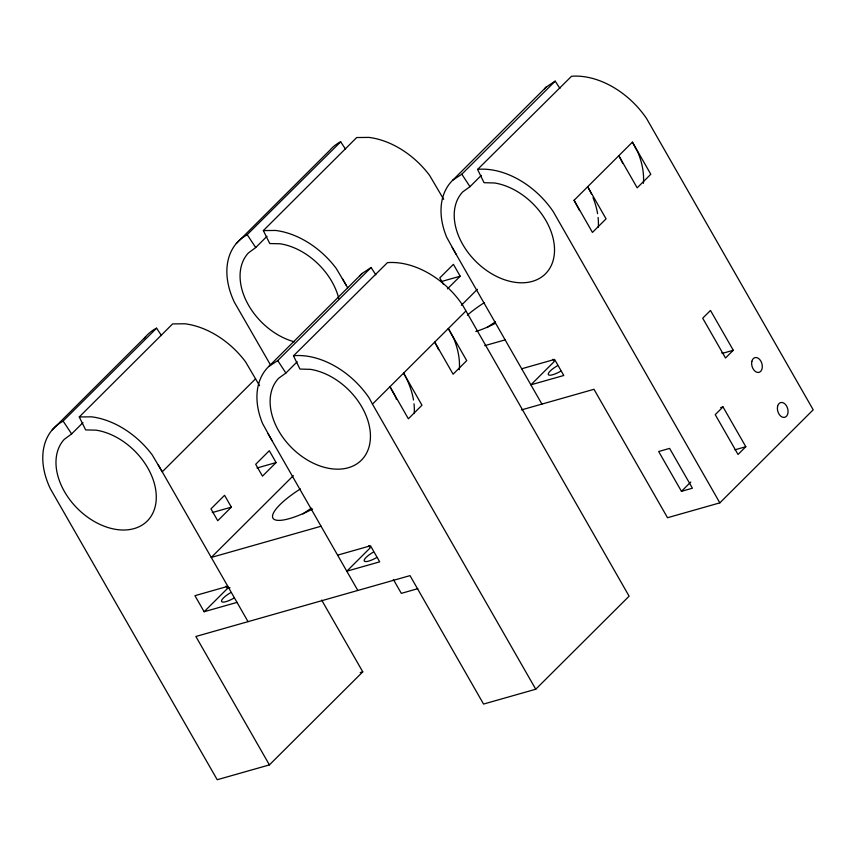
<?xml version="1.0" encoding="UTF-8"?>
<svg xmlns="http://www.w3.org/2000/svg" width="856" height="856" viewBox="0 0 856 856"><rect width="100%" height="100%" fill="white"/><g stroke="black" fill="none" stroke-linecap="round" stroke-linejoin="round"><path stroke-width="1.28" d="M236.31 243.489L329.667 150.442A73.541 51.274 45.1 0 1 340.121 142.021L340.688 141.829L345.578 149.222M270.603 365.127L234.437 302.329A73.541 51.274 45.1 0 1 246.763 235.068L340.688 141.829M52.227 429.862L145.584 336.815M321.685 600.12L362.773 671.853L269.415 764.9L217.221 779.73L50.343 488.701A73.541 51.274 45.1 0 1 62.681 421.441L156.595 328.201L161.495 335.595M338.826 298.616A58.219 40.585 45.1 0 0 280.147 243.778L269.758 243.553L263.348 230.585L356.706 137.538L369 137.409A73.541 51.274 45.1 0 1 429.68 175.523L443.665 199.33M82.946 422.639L71.626 433.917L64.264 439.353A58.219 40.585 45.1 0 0 90.287 519.014A58.219 40.585 45.1 0 0 156.199 499.936A58.219 40.585 45.1 0 0 96.054 430.151L85.664 429.926L79.255 416.958L172.612 323.91L184.907 323.782A73.541 51.274 45.1 0 1 245.597 361.895L259.571 385.703M294.389 341.822A58.219 40.585 45.1 0 1 247.084 302.521A58.219 40.585 45.1 0 1 248.358 252.98L255.719 247.544L267.029 236.267M456.098 254.253L446.682 237.219A73.541 51.274 45.1 0 1 452.835 180.113L546.203 87.066L555.18 81.149L559.942 88.425M255.602 378.769L162.233 471.817L152.24 454.943A73.541 51.274 45.1 0 0 91.549 416.829L79.255 416.958M272.015 440.626L262.599 423.581A73.541 51.274 45.1 0 1 268.752 366.486L362.109 273.439L371.087 267.521L375.848 274.797M452.835 180.113L461.823 174.196L555.18 81.149M268.752 366.486L277.729 360.569L371.087 267.521M481.297 175.394L469.976 186.672L462.721 191.905A58.219 40.585 45.1 0 0 488.166 271.555A58.219 40.585 45.1 0 0 554.41 253.076A58.219 40.585 45.1 0 0 494.672 182.991L484.025 182.681L477.584 169.456L571.53 76.27A73.541 51.274 45.1 0 1 646.665 118.684L813.2 409.81L719.843 502.857L667.52 517.72L593.978 389.298L521.486 409.896M297.203 361.767L285.893 373.045L278.628 378.277A58.219 40.585 45.1 0 0 304.073 457.928A58.219 40.585 45.1 0 0 370.327 439.449A58.219 40.585 45.1 0 0 310.589 369.364L299.932 369.054L293.49 355.829L387.447 262.642A73.541 51.274 45.1 0 1 462.582 305.057L629.107 596.183L535.749 689.23L483.565 704.06L410.013 575.628L195.864 636.479L269.415 764.9M447.474 288.857L460.186 276.199L453.402 264.344L439.781 277.922L443.483 284.374M231.355 507.148L217.745 520.726L210.961 508.871L224.572 495.303L231.355 507.148L212.267 512.573M276.092 462.572L262.482 476.139L255.698 464.294L269.308 450.716L276.092 462.572L257.003 467.997M461.373 305.271L477.413 289.296M293.319 475.669L211.272 557.438L321.054 526.247L357.829 590.458M579.566 210.501L574.066 200.304L632.413 142.149L650.806 174.26L637.185 187.828L618.802 155.728A73.605 51.317 45.1 0 1 622.708 163.346M535.749 689.23L372.467 404.128L465.835 311.081M227.824 586.328L194.943 595.68L204.135 611.73L227.482 588.468L230.007 587.751M733.282 350.265L725.503 358.011L702.701 318.207L710.491 310.45L733.282 350.265L725.064 352.597A11.492 2.975 -29.8 0 1 721.736 352.982M723.01 406.9L715.231 414.657L738.033 454.461L745.811 446.714L723.01 406.9L720.666 407.563M681.462 491.323L692.418 488.209L669.617 448.405L658.66 451.519L681.462 491.323L690.792 482.024M156.595 328.201L156.038 328.394A73.541 51.274 45.1 0 0 144.065 338.719M441.086 281.624L460.186 276.199M484.721 345.674L505.136 339.875L541.912 404.086M521.711 368.765L554.592 359.424L563.783 375.474L530.902 384.815L554.249 361.553L552.933 359.263M337.617 555.137L370.498 545.796L379.7 561.846L346.819 571.187L370.156 547.926L368.84 545.636M745.811 446.714L737.594 449.047A26.814 6.944 -29.8 0 0 734.972 449.871M204.135 611.73L237.016 602.389M417.856 588.66L401.314 593.358L393.364 579.469M360.226 672.581L362.773 671.853M477.584 169.456L478.172 169.317A73.541 51.274 45.1 0 1 553.308 211.732L719.843 502.857M293.49 355.829L294.079 355.689A73.541 51.274 45.1 0 1 369.225 398.104L372.467 404.128M263.348 230.585L275.643 230.457A73.541 51.274 45.1 0 1 336.322 268.57L346.327 285.444M247.331 234.876L255.719 247.544M63.237 421.248L71.626 433.917M461.823 174.196L469.976 186.672M277.729 360.569L285.893 373.045M574.066 200.304L592.448 232.415L606.069 218.847L587.676 186.736A73.605 51.317 45.1 0 1 591.592 194.366M452.182 247.405L505.136 339.875M342.411 278.596L347.654 287.755M268.099 433.778L321.054 526.247M158.317 464.969L248.047 621.649M226.166 586.167L227.482 588.468M632.413 142.149L637.913 152.347A73.541 51.274 45.1 0 1 643.402 183.355M593.015 197.672A73.605 51.317 45.1 0 1 597.584 213.647M598.098 217.435A73.605 51.317 45.1 0 1 598.323 227.193M544.512 88.81A73.541 51.274 45.1 0 1 546.203 87.066M495.485 323.258A45.967 11.898 -29.8 0 1 475.786 331.55M467.376 315.169A45.967 11.898 -29.8 0 1 484.496 302.553M487.021 327.57A45.967 11.898 -29.8 0 1 495.528 321.813M560.787 371.151A12.262 3.167 -29.8 0 1 548.386 374.671A12.262 3.167 -29.8 0 1 557.192 365.897M312.579 509.02A45.967 11.898 -29.8 0 1 272.989 518.222A45.967 11.898 -29.8 0 1 300.403 488.926M302.928 513.942A45.967 11.898 -29.8 0 1 311.434 508.186M376.704 557.524A12.262 3.167 -29.8 0 1 364.303 561.044A12.262 3.167 -29.8 0 1 373.098 552.27M234.041 598.055A12.262 3.167 -29.8 0 1 221.651 601.575A12.262 3.167 -29.8 0 1 230.446 592.801M359.616 276.103A73.541 51.274 45.1 0 1 362.109 273.439M396.478 399.399A73.541 51.274 45.1 0 0 395.472 396.863L389.972 386.677L408.365 418.787L421.976 405.22L403.593 373.109A73.605 51.317 45.1 0 1 413.502 400.02M438.625 349.719A73.605 51.317 45.1 0 0 434.709 342.1L453.102 374.2L466.713 360.633L448.33 328.522L453.819 338.709A73.541 51.274 45.1 0 1 459.308 369.728M414.015 403.807A73.605 51.317 45.1 0 1 414.229 413.566M751.846 361.36A7.661 5.125 74.1 0 0 758.213 372.478A7.661 5.125 74.1 0 0 760.866 361.104A7.661 5.125 74.1 0 0 751.846 361.36M777.59 406.311A7.661 5.125 74.1 0 0 783.957 417.428A7.661 5.125 74.1 0 0 786.611 406.054A7.661 5.125 74.1 0 0 777.59 406.311"/></g></svg>
